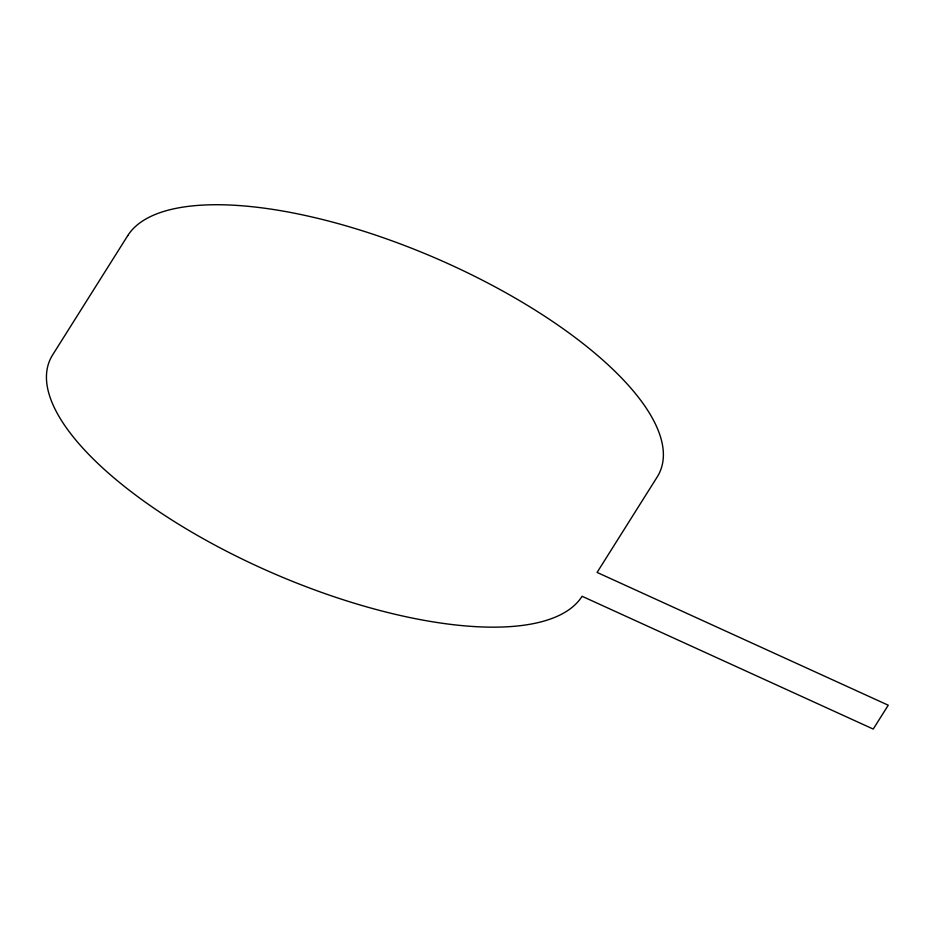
<?xml version="1.0" encoding="UTF-8"?>
<svg xmlns="http://www.w3.org/2000/svg" width="935" height="935" viewBox="0 0 935 935"><rect width="100%" height="100%" fill="white"/><g stroke="black" fill="none" stroke-linecap="round" stroke-linejoin="round"><path stroke-width="1.4" d="M127.756 235.62L52.676 354.833A291.346 107.245 23.3 0 0 259.614 567.264A291.346 107.245 23.3 0 0 582.073 596.273L873.232 729.066L888.25 705.212L597.091 572.43L657.153 477.049A291.346 107.245 23.3 0 0 450.214 264.628A291.346 107.245 23.3 0 0 127.756 235.62"/></g></svg>
